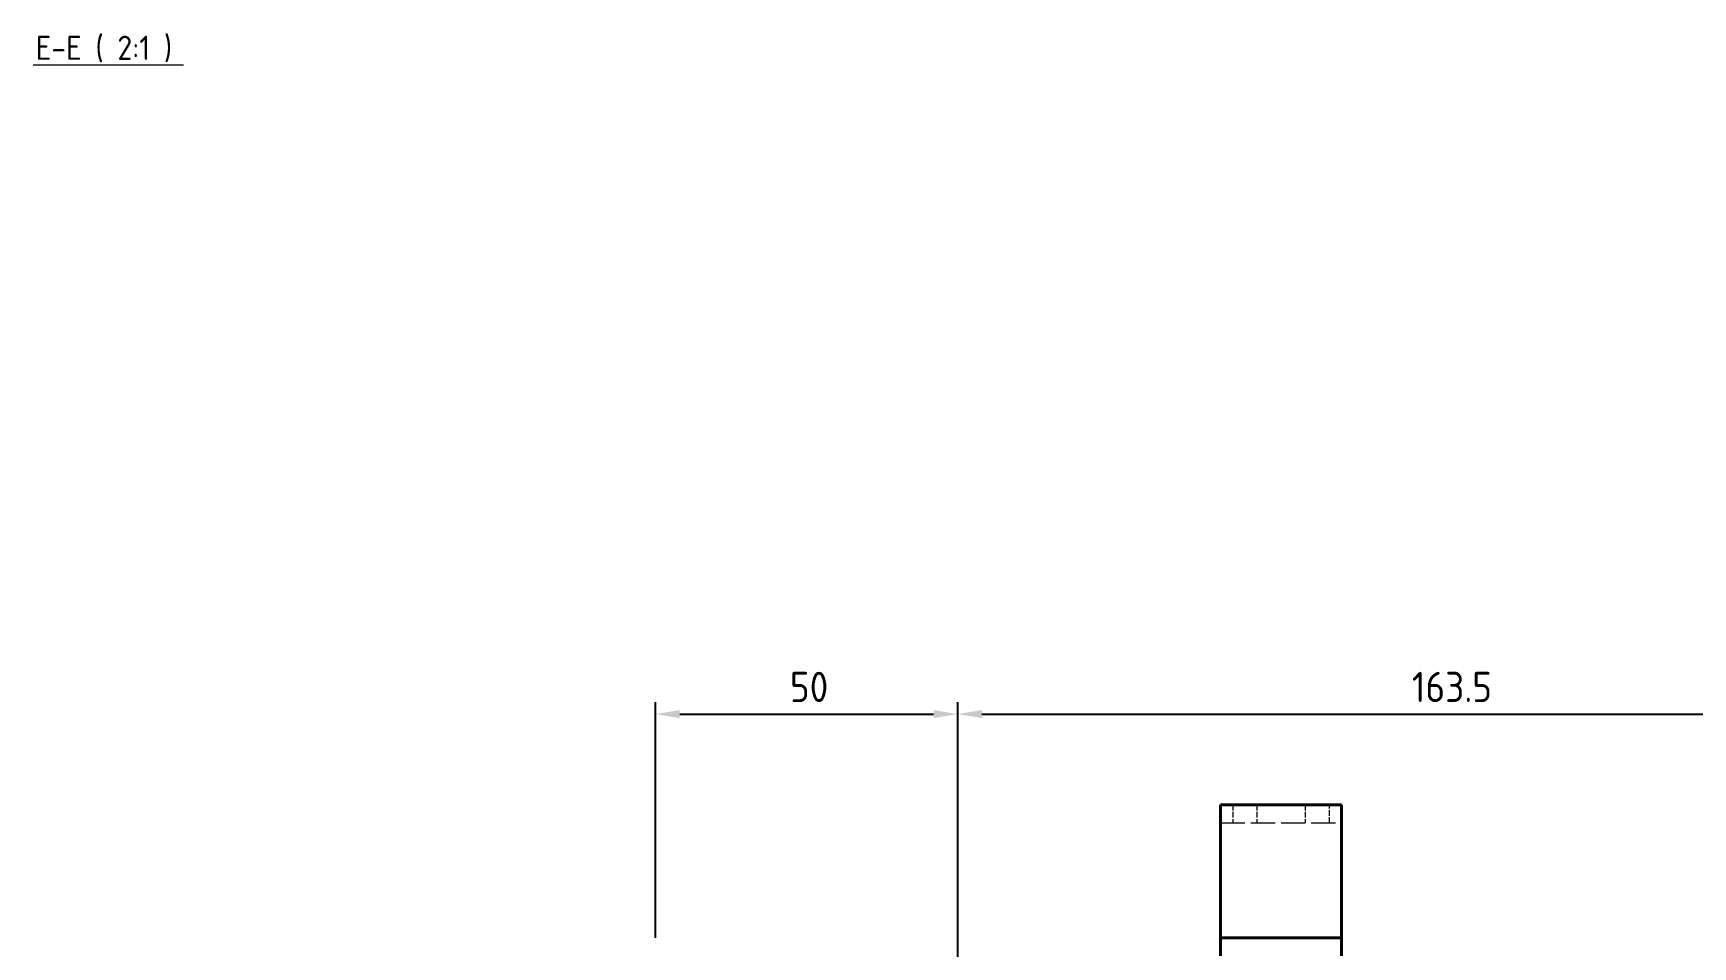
# Model space of a CAD drawing. Header units: millimetres. Extents: x 0 to 2378, y 0 to 1682.
# Drawn here: x 1046.9 to 1321.5, y 1037.9 to 1189.1 of the extents above; entities that cross this region are included whole.
import ezdxf

# ---------------------------------------------------------------- set-up
doc = ezdxf.new("R2010")
doc.units = ezdxf.units.MM
doc.header["$LTSCALE"] = 2
doc.linetypes.add('DASHED', pattern=[0.2067, 0.1654, -0.0413])
for name, color, linetype, lineweight in [('가려진 것(ISO)', 2, 'DASHED', 18), ('가시적인 것(ISO)', 3, 'Continuous', 40), ('기호(ISO)', 5, 'Continuous', 25), ('치수(ISO)', 2, 'Continuous', 25)]:
    doc.layers.add(name, color=color, linetype=linetype, lineweight=lineweight)
doc.styles.add('치수 텍스트_PSTEK_POSCO', font='isocp.shx')
doc.styles.add('텍스트 스타일512', font='isocp.shx')
doc.dimstyles.new('치수_PSTEK_POSCO', dxfattribs={"dimscale": 2, "dimtxt": 2.5, "dimasz": 2, "dimexe": 1, "dimexo": 1.5, "dimgap": 1, "dimtad": 1, "dimrnd": 1e-08, "dimdsep": 46, "dimtxsty": '치수 텍스트_PSTEK_POSCO', "dimcen": 0.09, "dimdle": 10, "dimclrd": 7, "dimclre": 7, "dimclrt": 2, "dimadec": 1, "dimazin": 2, "dimtfac": 1, "dimtmove": 0, "dimatfit": 3, "dimfxl": 0, "dimtolj": 1, "dimlwd": -1, "dimlwe": -1, "dimarcsym": 0})

# ---------------------------------------------------------------- blocks, each defined once
blk = doc.blocks.new('*D107')
at = {"layer": 'Defpoints', "color": 0, "transparency": 16777216}
for p in [(1199.89, 1076.39), (1149.89, 1036.39), (1199.89, 881.39)]:
    blk.add_point(p, dxfattribs=at)
at = {"layer": '치수(ISO)', "color": 7, "transparency": 16777216}
for p, q in [((1149.89, 1039.39), (1149.89, 1078.39)), ((1199.89, 884.39), (1199.89, 1078.39)), ((1153.89, 1076.39), (1195.89, 1076.39))]:
    blk.add_line(p, q, dxfattribs=at)
for points in [[(1153.89, 1077.06), (1153.89, 1075.73), (1149.89, 1076.39)], [(1195.89, 1077.06), (1195.89, 1075.73), (1199.89, 1076.39)]]:
    blk.add_solid(points, dxfattribs=at)
at = {"layer": '치수(ISO)', "color": 2, "transparency": 16777216, "insert": (1172.12, 1080.89), "char_height": 5, "attachment_point": 4, "style": '치수 텍스트_PSTEK_POSCO'}
blk.add_mtext('\\A1;50', dxfattribs=at)
blk = doc.blocks.new('*D108')
at = {"layer": 'Defpoints', "color": 0, "transparency": 16777216}
for p in [(1363.39, 1076.39), (1199.89, 881.39), (1363.39, 881.39)]:
    blk.add_point(p, dxfattribs=at)
at = {"layer": '치수(ISO)', "color": 7, "transparency": 16777216}
for p, q in [((1199.89, 884.39), (1199.89, 1078.39)), ((1363.39, 884.39), (1363.39, 1078.39)), ((1203.89, 1076.39), (1359.39, 1076.39))]:
    blk.add_line(p, q, dxfattribs=at)
for points in [[(1203.89, 1077.06), (1203.89, 1075.73), (1199.89, 1076.39)], [(1359.39, 1077.06), (1359.39, 1075.73), (1363.39, 1076.39)]]:
    blk.add_solid(points, dxfattribs=at)
at = {"layer": '치수(ISO)', "color": 2, "transparency": 16777216, "insert": (1275.04, 1080.89), "char_height": 5, "attachment_point": 4, "style": '치수 텍스트_PSTEK_POSCO'}
blk.add_mtext('\\A1;163.5', dxfattribs=at)

msp = doc.modelspace()

# ---------------------------------------------------------------- linework, layer by layer
at = {"layer": '가려진 것(ISO)', "ltscale": 2.856945}
for p, q in [((1245.3906, 1061.3869), (1245.3906, 1058.3869)), ((1249.3906, 1061.3869), (1249.3906, 1058.3869)), ((1257.3906, 1061.3869), (1257.3906, 1058.3869)), ((1261.3906, 1058.3869), (1261.3906, 1061.3869))]:
    msp.add_line(p, q, dxfattribs=at)
at = {"layer": '가려진 것(ISO)', "ltscale": 12.094824}
msp.add_line((1243.3906, 1058.3869), (1263.3906, 1058.3869), dxfattribs=at)
at = {"layer": '가시적인 것(ISO)'}
for p, q in [((1263.3906, 1061.3869), (1243.3906, 1061.3869)), ((1243.3906, 1055.3869), (1243.3906, 1061.3869)), ((1263.3906, 1061.3869), (1263.3906, 1055.3869)), ((1243.3906, 1042.3869), (1243.3906, 1055.3869)), ((1263.3906, 1042.3869), (1263.3906, 1055.3869)), ((1243.3906, 1042.3869), (1243.3906, 1039.3869)), ((1263.3906, 1039.3869), (1263.3906, 1042.3869)), ((1243.3906, 1039.3869), (1263.3906, 1039.3869)), ((1243.3906, 1036.3869), (1243.3906, 1039.3869)), ((1263.3906, 1036.3869), (1263.3906, 1039.3869))]:
    msp.add_line(p, q, dxfattribs=at)
at = {"layer": '기호(ISO)', "color": 7, "lineweight": 18}
msp.add_line((1046.9053, 1183.8024), (1071.8016, 1183.8024), dxfattribs=at)

# ---------------------------------------------------------------- texts
at = {"layer": '기호(ISO)', "color": 7, "insert": (1047.3213, 1184.2448), "char_height": 4, "attachment_point": 7, "style": '텍스트 스타일512'}
msp.add_mtext('E-E ( 2:1 )', dxfattribs=at)

# ---------------------------------------------------------------- dimensions: what is measured, and where the dimension line sits
at = {"layer": '치수(ISO)', "color": 7}
for base, p1, p2, picture, middle in [((1199.8906, 1076.3944), (1149.8906, 1036.3869), (1199.8906, 881.3869), '*D107', (1174.8706, 1076.3944)), ((1363.3906, 1076.3944), (1199.8906, 881.3869), (1363.3906, 881.3869), '*D108', (1281.6406, 1076.3944))]:
    dim = msp.add_linear_dim(base=base, p1=p1, p2=p2, angle=180, dimstyle='치수_PSTEK_POSCO', override={"dimdec": 2, "dimtp": 0, "dimtm": 0, "dimtdec": 2, "dimtofl": 0, "dimatfit": 1}, dxfattribs=at)
    dim.commit()
    dim.dimension.update_dxf_attribs({"geometry": picture, "text_midpoint": middle, "dimtype": 160})

doc.saveas('drawing.dxf')
